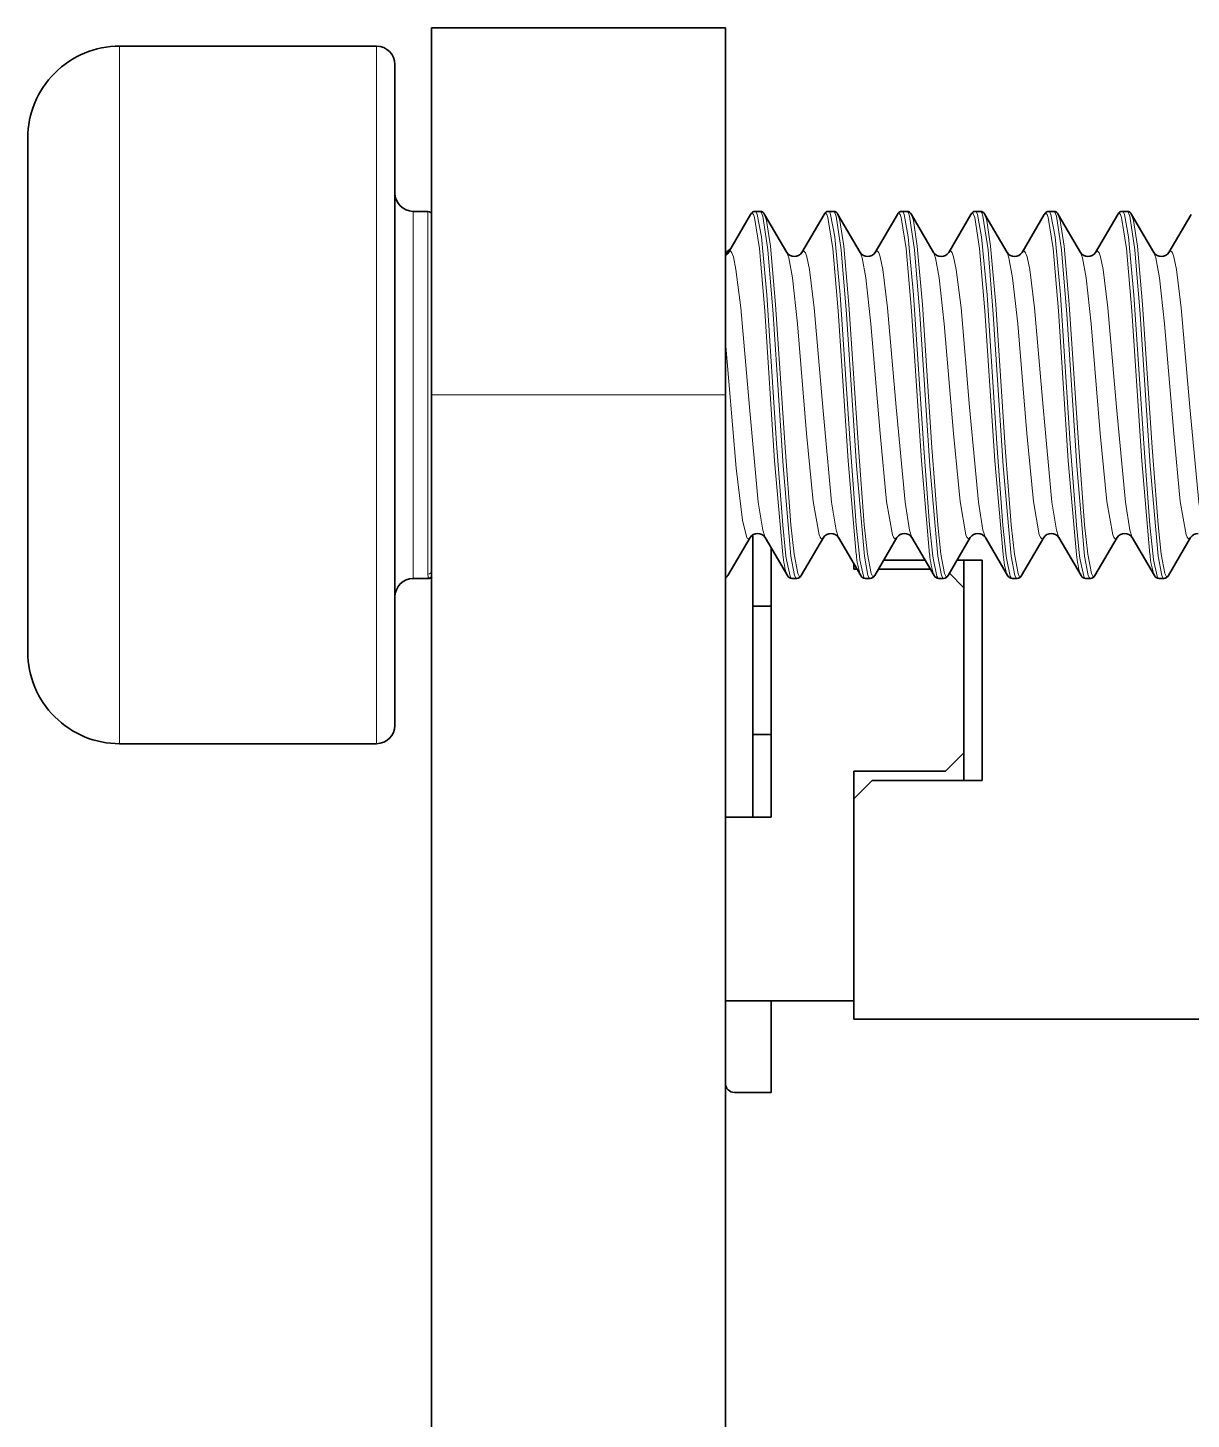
# Model space of a CAD drawing. Extents: x 383 to 866, y 155 to 681.
# Drawn here: x 580.34 to 586.68, y 428.78 to 436.36 of the extents above; entities that cross this region are included whole.
import ezdxf

# ---------------------------------------------------------------- set-up
doc = ezdxf.new("R2010")
doc.units = 0

msp = doc.modelspace()

# ---------------------------------------------------------------- linework, layer by layer
at = {"color": 7, "lineweight": 35, "ltscale": 0.05}
for p, q in [((582.5395, 436.3564), (582.5395, 434.3564)), ((584.1395, 436.3564), (584.1395, 434.3564))]:
    msp.add_line(p, q, dxfattribs=at)
at = {"color": 7, "lineweight": 35, "ltscale": 0.039999}
msp.add_line((584.1395, 436.3564), (582.5395, 436.3564), dxfattribs=at)
at = {"color": 7, "lineweight": 13, "ltscale": 0.089185}
for p, q in [((580.8395, 436.2564), (580.8395, 432.689)), ((582.2394, 436.2564), (582.2394, 432.689))]:
    msp.add_line(p, q, dxfattribs=at)
at = {"color": 7, "lineweight": 35, "ltscale": 0.034999}
for p, q in [((582.2394, 436.2564), (580.8395, 436.2564)), ((582.2394, 432.4564), (580.8395, 432.4564))]:
    msp.add_line(p, q, dxfattribs=at)
at = {"color": 7, "lineweight": 35, "ltscale": 0.084491}
msp.add_line((582.3395, 436.1564), (582.3395, 432.7768), dxfattribs=at)
at = {"color": 7, "lineweight": 35, "ltscale": 0.065715}
msp.add_line((580.3395, 435.7564), (580.3395, 433.1278), dxfattribs=at)
at = {"color": 7, "lineweight": 13, "ltscale": 0.04694}
for p, q in [((582.4395, 435.3564), (582.4395, 433.4788)), ((582.5195, 435.3564), (582.5195, 433.4788))]:
    msp.add_line(p, q, dxfattribs=at)
at = {"color": 7, "lineweight": 35, "ltscale": 0.002}
msp.add_line((582.5195, 435.3564), (582.4395, 435.3564), dxfattribs=at)
at = {"color": 7, "lineweight": 35, "ltscale": 0.046001}
msp.add_line((582.5395, 435.3364), (582.5395, 433.4964), dxfattribs=at)
at = {"color": 7, "lineweight": 35, "ltscale": 0.006017}
for p, q in [((584.2773, 435.3403), (584.1563, 435.1323)), ((584.7531, 435.3403), (584.8741, 435.1323)), ((585.0773, 435.3403), (584.9563, 435.1323)), ((585.1531, 435.3403), (585.2741, 435.1323)), ((585.4774, 435.3403), (585.3563, 435.1323)), ((585.553, 435.3403), (585.6741, 435.1323)), ((585.9531, 435.3403), (586.0741, 435.1323)), ((586.2773, 435.3403), (586.1563, 435.1323)), ((584.4774, 433.3725), (584.3563, 433.5806)), ((585.2773, 433.3725), (585.1563, 433.5806)), ((586.0773, 433.3725), (585.9563, 433.5806)), ((586.4774, 433.3725), (586.3563, 433.5806))]:
    msp.add_line(p, q, dxfattribs=at)
at = {"color": 7, "lineweight": 35, "ltscale": 0.000671387}
for p, q in [((584.3286, 435.3564), (584.3018, 435.3564)), ((584.7286, 435.3564), (584.7018, 435.3564)), ((585.5286, 435.3564), (585.5018, 435.3564)), ((586.3286, 435.3564), (586.3018, 435.3564)), ((584.5286, 433.3564), (584.5018, 433.3564)), ((585.3286, 433.3564), (585.3018, 433.3564)), ((585.7286, 433.3564), (585.7018, 433.3564)), ((586.5286, 433.3564), (586.5018, 433.3564))]:
    msp.add_line(p, q, dxfattribs=at)
at = {"color": 7, "lineweight": 35, "ltscale": 0.006018}
for p, q in [((584.353, 435.3403), (584.4741, 435.1323)), ((584.6774, 435.3403), (584.5563, 435.1323)), ((585.8774, 435.3403), (585.7563, 435.1323)), ((586.353, 435.3403), (586.4741, 435.1323)), ((586.6774, 435.3403), (586.5563, 435.1323)), ((584.1531, 433.3725), (584.2741, 433.5806)), ((584.553, 433.3725), (584.6741, 433.5806)), ((584.8774, 433.3725), (584.7563, 433.5806)), ((584.9531, 433.3725), (585.0741, 433.5806)), ((585.6774, 433.3725), (585.5563, 433.5806)), ((585.7531, 433.3725), (585.8741, 433.5806)), ((586.1531, 433.3725), (586.2741, 433.5806)), ((586.553, 433.3725), (586.6741, 433.5806))]:
    msp.add_line(p, q, dxfattribs=at)
at = {"color": 7, "lineweight": 35, "ltscale": 0.000669861}
for p, q in [((585.1286, 435.3564), (585.1018, 435.3564)), ((585.9286, 435.3564), (585.9018, 435.3564)), ((584.9286, 433.3564), (584.9018, 433.3564)), ((586.1286, 433.3564), (586.1018, 433.3564))]:
    msp.add_line(p, q, dxfattribs=at)
at = {"color": 7, "lineweight": 35}
for p, q in [((582.5395, 414.3564), (582.5395, 434.3564)), ((584.1395, 414.3564), (584.1395, 434.3564))]:
    msp.add_line(p, q, dxfattribs=at)
at = {"color": 7, "lineweight": 13, "ltscale": 0.039999}
msp.add_line((584.1395, 434.3564), (582.5395, 434.3564), dxfattribs=at)
at = {"color": 7, "lineweight": 35, "ltscale": 0.015964}
for p, q in [((584.2895, 432.9564), (584.2895, 433.595)), ((584.2895, 433.595), (584.2895, 432.9564)), ((584.2895, 433.595), (584.2895, 432.9564)), ((584.2895, 432.9564), (584.2895, 433.595)), ((584.2895, 433.595), (584.2895, 432.9564)), ((584.2895, 433.595), (584.2895, 432.9564)), ((584.2895, 432.9564), (584.2895, 433.595)), ((584.2895, 433.595), (584.2895, 432.9564)), ((584.2895, 432.9564), (584.2895, 433.595)), ((584.2895, 433.595), (584.2895, 432.9564)), ((584.2895, 432.9564), (584.2895, 433.595)), ((584.2895, 432.9564), (584.2895, 433.595)), ((584.2895, 433.595), (584.2895, 432.9564)), ((584.2895, 433.595), (584.2895, 432.9564)), ((584.2895, 432.9564), (584.2895, 433.595)), ((584.2895, 433.595), (584.2895, 432.9564)), ((584.2895, 432.9564), (584.2895, 433.595)), ((584.2895, 433.595), (584.2895, 432.9564)), ((584.2895, 432.9564), (584.2895, 433.595)), ((584.2895, 433.595), (584.2895, 432.9564)), ((584.2895, 432.9564), (584.2895, 433.595)), ((584.2895, 433.595), (584.2895, 432.9564)), ((584.2895, 432.9564), (584.2895, 433.595)), ((584.2895, 433.595), (584.2895, 432.9564)), ((584.2895, 432.9564), (584.2895, 433.595)), ((584.2895, 433.595), (584.2895, 432.9564)), ((584.2895, 432.9564), (584.2895, 433.595)), ((584.2895, 433.595), (584.2895, 432.9564)), ((584.2895, 432.9564), (584.2895, 433.595))]:
    msp.add_line(p, q, dxfattribs=at)
at = {"color": 7, "lineweight": 35, "ltscale": 0.014714}
msp.add_line((584.2895, 433.595), (584.2895, 433.0064), dxfattribs=at)
msp.add_line((584.2895, 433.595), (584.2895, 433.0064), dxfattribs=at)
msp.add_line((584.2895, 433.595), (584.2895, 433.0064), dxfattribs=at)
msp.add_line((584.2895, 433.595), (584.2895, 433.0064), dxfattribs=at)
msp.add_line((584.2895, 433.595), (584.2895, 433.0064), dxfattribs=at)
msp.add_line((584.2895, 433.595), (584.2895, 433.0064), dxfattribs=at)
msp.add_line((584.2895, 433.595), (584.2895, 433.0064), dxfattribs=at)
msp.add_line((584.2895, 433.595), (584.2895, 433.0064), dxfattribs=at)
msp.add_line((584.2895, 433.595), (584.2895, 433.0064), dxfattribs=at)
msp.add_line((584.2895, 433.595), (584.2895, 433.0064), dxfattribs=at)
msp.add_line((584.2895, 433.595), (584.2895, 433.0064), dxfattribs=at)
msp.add_line((584.2895, 433.595), (584.2895, 433.0064), dxfattribs=at)
msp.add_line((584.2895, 433.595), (584.2895, 433.0064), dxfattribs=at)
msp.add_line((584.2895, 433.595), (584.2895, 433.0064), dxfattribs=at)
msp.add_line((584.2895, 433.595), (584.2895, 433.0064), dxfattribs=at)
msp.add_line((584.2895, 433.595), (584.2895, 433.0064), dxfattribs=at)
msp.add_line((584.2895, 433.595), (584.2895, 433.0064), dxfattribs=at)
msp.add_line((584.2895, 433.595), (584.2895, 433.0064), dxfattribs=at)
msp.add_line((584.2895, 433.595), (584.2895, 433.0064), dxfattribs=at)
msp.add_line((584.2895, 433.595), (584.2895, 433.0064), dxfattribs=at)
msp.add_line((584.2895, 433.595), (584.2895, 433.0064), dxfattribs=at)
msp.add_line((584.2895, 433.595), (584.2895, 433.0064), dxfattribs=at)
msp.add_line((584.2895, 433.595), (584.2895, 433.0064), dxfattribs=at)
msp.add_line((584.2895, 433.595), (584.2895, 433.0064), dxfattribs=at)
msp.add_line((584.2895, 433.595), (584.2895, 433.0064), dxfattribs=at)
msp.add_line((584.2895, 433.595), (584.2895, 433.0064), dxfattribs=at)
msp.add_line((584.2895, 433.595), (584.2895, 433.0064), dxfattribs=at)
msp.add_line((584.2895, 433.595), (584.2895, 433.0064), dxfattribs=at)
at = {"color": 7, "lineweight": 35, "ltscale": 0.009714}
msp.add_line((584.2895, 433.595), (584.2895, 433.2064), dxfattribs=at)
at = {"color": 7, "lineweight": 35, "ltscale": 0.015963}
for p, q in [((584.2895, 432.9564), (584.2895, 433.5949)), ((584.2895, 432.9564), (584.2895, 433.5949)), ((584.2895, 433.5949), (584.2895, 432.9564)), ((584.2895, 433.5949), (584.2895, 432.9564)), ((584.2895, 432.9564), (584.2895, 433.5949)), ((584.2895, 432.9564), (584.2895, 433.5949)), ((584.2895, 433.5949), (584.2895, 432.9564))]:
    msp.add_line(p, q, dxfattribs=at)
at = {"color": 7, "lineweight": 35, "ltscale": 0.014713}
msp.add_line((584.2895, 433.5949), (584.2895, 433.0064), dxfattribs=at)
msp.add_line((584.2895, 433.5949), (584.2895, 433.0064), dxfattribs=at)
msp.add_line((584.2895, 433.5949), (584.2895, 433.0064), dxfattribs=at)
msp.add_line((584.2895, 433.5949), (584.2895, 433.0064), dxfattribs=at)
msp.add_line((584.2895, 433.5949), (584.2895, 433.0064), dxfattribs=at)
msp.add_line((584.2895, 433.5949), (584.2895, 433.0064), dxfattribs=at)
msp.add_line((584.2895, 433.5949), (584.2895, 433.0064), dxfattribs=at)
msp.add_line((584.2895, 433.5949), (584.2895, 433.0064), dxfattribs=at)
msp.add_line((584.2895, 433.5949), (584.2895, 433.0064), dxfattribs=at)
at = {"color": 7, "lineweight": 35, "ltscale": 0.009713}
msp.add_line((584.2895, 433.2064), (584.2895, 433.5949), dxfattribs=at)
msp.add_line((584.2895, 433.2064), (584.2895, 433.5949), dxfattribs=at)
at = {"color": 7, "lineweight": 35, "ltscale": 0.006019}
msp.add_line((585.353, 433.3725), (585.4741, 433.5806), dxfattribs=at)
at = {"color": 7, "lineweight": 35, "ltscale": 0.002422}
msp.add_line((582.5395, 433.4964), (582.5395, 433.3995), dxfattribs=at)
at = {"color": 7, "lineweight": 35, "ltscale": 0.03668}
msp.add_line((584.3895, 433.5236), (584.3895, 432.0564), dxfattribs=at)
msp.add_line((584.3895, 433.5236), (584.3895, 432.0564), dxfattribs=at)
at = {"color": 7, "lineweight": 35, "ltscale": 0.007929}
msp.add_line((584.3895, 433.2064), (584.3895, 433.5236), dxfattribs=at)
at = {"color": 7, "lineweight": 13, "ltscale": 0.00306}
msp.add_line((582.4395, 433.4788), (582.4395, 433.3564), dxfattribs=at)
at = {"color": 7, "lineweight": 13, "ltscale": 0.002471}
msp.add_line((582.5195, 433.4788), (582.5195, 433.38), dxfattribs=at)
at = {"color": 7, "lineweight": 35, "ltscale": 0.00078125}
msp.add_line((584.8395, 433.4064), (584.8395, 433.4377), dxfattribs=at)
msp.add_line((584.8395, 433.4064), (584.8395, 433.4377), dxfattribs=at)
at = {"color": 7, "lineweight": 35, "ltscale": 0.005667}
msp.add_line((585.2286, 433.4564), (585.0019, 433.4564), dxfattribs=at)
at = {"color": 7, "lineweight": 35, "ltscale": 0.003441}
msp.add_line((585.5395, 433.4564), (585.4019, 433.4564), dxfattribs=at)
at = {"color": 7, "lineweight": 35, "ltscale": 0.003751}
for p, q in [((585.4395, 433.3064), (585.4395, 433.4564)), ((585.4395, 433.3064), (585.4395, 433.4564)), ((584.1395, 431.0564), (584.2895, 431.0564))]:
    msp.add_line(p, q, dxfattribs=at)
at = {"color": 7, "lineweight": 35, "ltscale": 0.03}
for p, q in [((585.5395, 432.2564), (585.5395, 433.4564)), ((584.8395, 432.1564), (584.8395, 430.9564))]:
    msp.add_line(p, q, dxfattribs=at)
at = {"color": 7, "lineweight": 35, "ltscale": 0.002229}
msp.add_line((582.5286, 433.3564), (582.4395, 433.3564), dxfattribs=at)
at = {"color": 7, "lineweight": 13, "ltscale": 0.000152445}
msp.add_line((582.5287, 433.3564), (582.5235, 433.3596), dxfattribs=at)
at = {"color": 7, "lineweight": 35, "ltscale": 0.00027758}
msp.add_line((582.5287, 433.3564), (582.5395, 433.359), dxfattribs=at)
at = {"color": 7, "lineweight": 13, "ltscale": 0.000115967}
msp.add_line((582.5395, 433.3949), (582.5395, 433.3995), dxfattribs=at)
at = {"color": 7, "lineweight": 35, "ltscale": 0.000454712}
msp.add_line((584.8577, 433.4064), (584.8395, 433.4064), dxfattribs=at)
msp.add_line((584.8577, 433.4064), (584.8395, 433.4064), dxfattribs=at)
at = {"color": 7, "lineweight": 35, "ltscale": 0.007121}
msp.add_line((585.2576, 433.4064), (584.9728, 433.4064), dxfattribs=at)
msp.add_line((585.2576, 433.4064), (584.9728, 433.4064), dxfattribs=at)
at = {"color": 7, "lineweight": 35, "ltscale": 0.002791}
msp.add_line((585.4395, 433.3064), (585.3605, 433.3853), dxfattribs=at)
msp.add_line((585.4395, 433.3064), (585.3605, 433.3853), dxfattribs=at)
at = {"color": 7, "lineweight": 35, "ltscale": 0.0225}
msp.add_line((585.4395, 432.4064), (585.4395, 433.3064), dxfattribs=at)
msp.add_line((585.4395, 432.4064), (585.4395, 433.3064), dxfattribs=at)
at = {"color": 7, "lineweight": 35, "ltscale": 0.002499}
for p, q in [((584.2895, 433.2064), (584.3895, 433.2064)), ((584.2895, 433.2064), (584.3895, 433.2064)), ((584.3895, 433.2064), (584.2895, 433.2064)), ((584.3895, 432.5064), (584.2895, 432.5064)), ((584.3895, 432.5064), (584.2895, 432.5064))]:
    msp.add_line(p, q, dxfattribs=at)
at = {"color": 7, "lineweight": 35, "ltscale": 0.0175}
for p, q in [((584.2895, 433.2064), (584.2895, 432.5064)), ((584.2895, 433.2064), (584.2895, 432.5064)), ((584.2895, 433.2064), (584.2895, 432.5064)), ((584.3895, 433.2064), (584.3895, 432.5064)), ((584.3895, 432.5064), (584.3895, 433.2064)), ((584.3895, 432.5064), (584.3895, 433.2064)), ((584.2895, 432.7564), (584.2895, 432.0564)), ((584.2895, 432.7564), (584.2895, 432.0564)), ((584.2895, 432.7564), (584.2895, 432.0564)), ((584.2895, 432.0564), (584.2895, 432.7564)), ((584.2895, 432.0564), (584.2895, 432.7564)), ((584.2895, 432.0564), (584.2895, 432.7564)), ((584.2895, 432.7564), (584.2895, 432.0564)), ((584.2895, 432.7564), (584.2895, 432.0564)), ((584.2895, 432.0564), (584.2895, 432.7564)), ((584.2895, 432.0564), (584.2895, 432.7564)), ((584.2895, 432.7564), (584.2895, 432.0564)), ((584.2895, 432.0564), (584.2895, 432.7564)), ((584.2895, 432.7564), (584.2895, 432.0564)), ((584.2895, 432.0564), (584.2895, 432.7564)), ((584.2895, 432.7564), (584.2895, 432.0564)), ((584.2895, 432.7564), (584.2895, 432.0564)), ((584.2895, 432.0564), (584.2895, 432.7564)), ((584.2895, 432.0564), (584.2895, 432.7564)), ((584.2895, 432.0564), (584.2895, 432.7564)), ((584.2895, 432.7564), (584.2895, 432.0564)), ((584.2895, 432.7564), (584.2895, 432.0564)), ((584.2895, 432.0564), (584.2895, 432.7564)), ((584.2895, 432.7564), (584.2895, 432.0564)), ((584.2895, 432.0564), (584.2895, 432.7564)), ((584.2895, 432.7564), (584.2895, 432.0564)), ((584.2895, 432.0564), (584.2895, 432.7564)), ((584.2895, 432.7564), (584.2895, 432.0564)), ((584.2895, 432.0564), (584.2895, 432.7564)), ((584.2895, 432.0564), (584.2895, 432.7564)), ((584.2895, 432.7564), (584.2895, 432.0564)), ((584.2895, 432.7564), (584.2895, 432.0564)), ((584.2895, 432.0564), (584.2895, 432.7564)), ((584.2895, 432.7564), (584.2895, 432.0564)), ((584.2895, 432.0564), (584.2895, 432.7564)), ((584.2895, 432.7564), (584.2895, 432.0564)), ((584.2895, 432.0564), (584.2895, 432.7564)), ((584.1395, 431.0564), (584.8395, 431.0564)), ((584.1395, 431.0564), (584.8395, 431.0564))]:
    msp.add_line(p, q, dxfattribs=at)
at = {"color": 7, "lineweight": 35, "ltscale": 0.004285}
msp.add_line((580.3395, 433.1278), (580.3395, 432.9564), dxfattribs=at)
at = {"color": 7, "lineweight": 35, "ltscale": 0.005509}
msp.add_line((582.3395, 432.7768), (582.3395, 432.5564), dxfattribs=at)
at = {"color": 7, "lineweight": 13, "ltscale": 0.005814}
for p, q in [((580.8395, 432.689), (580.8395, 432.4564)), ((582.2394, 432.689), (582.2394, 432.4564))]:
    msp.add_line(p, q, dxfattribs=at)
at = {"color": 7, "lineweight": 35, "ltscale": 0.016251}
msp.add_line((584.2895, 432.0564), (584.2895, 432.7064), dxfattribs=at)
msp.add_line((584.2895, 432.0564), (584.2895, 432.7064), dxfattribs=at)
msp.add_line((584.2895, 432.0564), (584.2895, 432.7064), dxfattribs=at)
msp.add_line((584.2895, 432.0564), (584.2895, 432.7064), dxfattribs=at)
msp.add_line((584.2895, 432.0564), (584.2895, 432.7064), dxfattribs=at)
msp.add_line((584.2895, 432.0564), (584.2895, 432.7064), dxfattribs=at)
msp.add_line((584.2895, 432.0564), (584.2895, 432.7064), dxfattribs=at)
msp.add_line((584.2895, 432.0564), (584.2895, 432.7064), dxfattribs=at)
msp.add_line((584.2895, 432.0564), (584.2895, 432.7064), dxfattribs=at)
msp.add_line((584.2895, 432.0564), (584.2895, 432.7064), dxfattribs=at)
at = {"color": 7, "lineweight": 35, "ltscale": 0.01625}
msp.add_line((584.2895, 432.0564), (584.2895, 432.7064), dxfattribs=at)
msp.add_line((584.2895, 432.0564), (584.2895, 432.7064), dxfattribs=at)
msp.add_line((584.2895, 432.0564), (584.2895, 432.7064), dxfattribs=at)
msp.add_line((584.2895, 432.0564), (584.2895, 432.7064), dxfattribs=at)
msp.add_line((584.2895, 432.0564), (584.2895, 432.7064), dxfattribs=at)
msp.add_line((584.2895, 432.0564), (584.2895, 432.7064), dxfattribs=at)
msp.add_line((584.2895, 432.0564), (584.2895, 432.7064), dxfattribs=at)
msp.add_line((584.2895, 432.0564), (584.2895, 432.7064), dxfattribs=at)
msp.add_line((584.2895, 432.0564), (584.2895, 432.7064), dxfattribs=at)
msp.add_line((584.2895, 432.0564), (584.2895, 432.7064), dxfattribs=at)
msp.add_line((584.2895, 432.0564), (584.2895, 432.7064), dxfattribs=at)
msp.add_line((584.2895, 432.0564), (584.2895, 432.7064), dxfattribs=at)
msp.add_line((584.2895, 432.0564), (584.2895, 432.7064), dxfattribs=at)
msp.add_line((584.2895, 432.0564), (584.2895, 432.7064), dxfattribs=at)
msp.add_line((584.2895, 432.0564), (584.2895, 432.7064), dxfattribs=at)
msp.add_line((584.2895, 432.0564), (584.2895, 432.7064), dxfattribs=at)
msp.add_line((584.2895, 432.0564), (584.2895, 432.7064), dxfattribs=at)
msp.add_line((584.2895, 432.0564), (584.2895, 432.7064), dxfattribs=at)
msp.add_line((584.2895, 432.0564), (584.2895, 432.7064), dxfattribs=at)
msp.add_line((584.2895, 432.0564), (584.2895, 432.7064), dxfattribs=at)
msp.add_line((584.2895, 432.0564), (584.2895, 432.7064), dxfattribs=at)
msp.add_line((584.2895, 432.0564), (584.2895, 432.7064), dxfattribs=at)
msp.add_line((584.2895, 432.0564), (584.2895, 432.7064), dxfattribs=at)
msp.add_line((584.2895, 432.0564), (584.2895, 432.7064), dxfattribs=at)
msp.add_line((584.2895, 432.0564), (584.2895, 432.7064), dxfattribs=at)
msp.add_line((584.2895, 432.0564), (584.2895, 432.7064), dxfattribs=at)
msp.add_line((584.2895, 432.0564), (584.2895, 432.7064), dxfattribs=at)
at = {"color": 7, "lineweight": 35, "ltscale": 0.01125}
for p, q in [((584.2895, 432.0564), (584.2895, 432.5064)), ((584.2895, 432.0564), (584.2895, 432.5064)), ((584.2895, 432.5064), (584.2895, 432.0564)), ((584.3895, 432.0564), (584.3895, 432.5064)), ((584.3895, 431.0564), (584.8395, 431.0564))]:
    msp.add_line(p, q, dxfattribs=at)
at = {"color": 7, "lineweight": 35, "ltscale": 0.003535}
for p, q in [((585.3395, 432.3064), (585.4395, 432.4064)), ((585.3395, 432.3064), (585.4395, 432.4064)), ((584.9395, 432.2564), (584.8395, 432.1564))]:
    msp.add_line(p, q, dxfattribs=at)
at = {"color": 7, "lineweight": 35, "ltscale": 0.00375}
msp.add_line((585.4395, 432.2564), (585.4395, 432.4064), dxfattribs=at)
msp.add_line((585.4395, 432.2564), (585.4395, 432.4064), dxfattribs=at)
at = {"color": 7, "lineweight": 35, "ltscale": 0.03125}
msp.add_line((584.8395, 431.0564), (584.8395, 432.3064), dxfattribs=at)
msp.add_line((584.8395, 431.0564), (584.8395, 432.3064), dxfattribs=at)
at = {"color": 7, "lineweight": 35, "ltscale": 0.0125}
for p, q in [((584.8395, 432.3064), (585.3395, 432.3064)), ((585.3395, 432.3064), (584.8395, 432.3064)), ((584.8395, 432.3064), (585.3395, 432.3064)), ((584.3895, 430.5564), (584.3895, 431.0564)), ((584.3895, 430.5564), (584.3895, 431.0564))]:
    msp.add_line(p, q, dxfattribs=at)
at = {"color": 7, "lineweight": 35, "ltscale": 0.015001}
msp.add_line((584.9395, 432.2564), (585.5395, 432.2564), dxfattribs=at)
at = {"color": 7, "lineweight": 35, "ltscale": 0.00625}
msp.add_line((584.3895, 432.0564), (584.1395, 432.0564), dxfattribs=at)
msp.add_line((584.3895, 432.0564), (584.1395, 432.0564), dxfattribs=at)
at = {"color": 7, "lineweight": 35, "ltscale": 0.000874329}
msp.add_line((584.3245, 431.0564), (584.2895, 431.0564), dxfattribs=at)
at = {"color": 7, "lineweight": 35, "ltscale": 0.001625}
msp.add_line((584.3245, 431.0564), (584.3895, 431.0564), dxfattribs=at)
at = {"color": 7, "lineweight": 35, "ltscale": 0.1075}
msp.add_line((584.8395, 430.9564), (589.1395, 430.9564), dxfattribs=at)
at = {"color": 7, "lineweight": 35, "ltscale": 0.005}
msp.add_line((584.1895, 430.5564), (584.3895, 430.5564), dxfattribs=at)
msp.add_line((584.1895, 430.5564), (584.3895, 430.5564), dxfattribs=at)
msp.add_line((584.1895, 430.5564), (584.3895, 430.5564), dxfattribs=at)
msp.add_line((584.1895, 430.5564), (584.3895, 430.5564), dxfattribs=at)
msp.add_line((584.1895, 430.5564), (584.3895, 430.5564), dxfattribs=at)
msp.add_line((584.1895, 430.5564), (584.3895, 430.5564), dxfattribs=at)
msp.add_line((584.1895, 430.5564), (584.3895, 430.5564), dxfattribs=at)
msp.add_line((584.1895, 430.5564), (584.3895, 430.5564), dxfattribs=at)
msp.add_line((584.1895, 430.5564), (584.3895, 430.5564), dxfattribs=at)
msp.add_line((584.1895, 430.5564), (584.3895, 430.5564), dxfattribs=at)
msp.add_line((584.1895, 430.5564), (584.3895, 430.5564), dxfattribs=at)
msp.add_line((584.1895, 430.5564), (584.3895, 430.5564), dxfattribs=at)
msp.add_line((584.1895, 430.5564), (584.3895, 430.5564), dxfattribs=at)
msp.add_line((584.1895, 430.5564), (584.3895, 430.5564), dxfattribs=at)
msp.add_line((584.1895, 430.5564), (584.3895, 430.5564), dxfattribs=at)
msp.add_line((584.1895, 430.5564), (584.3895, 430.5564), dxfattribs=at)
msp.add_line((584.1895, 430.5564), (584.3895, 430.5564), dxfattribs=at)
msp.add_line((584.1895, 430.5564), (584.3895, 430.5564), dxfattribs=at)
msp.add_line((584.1895, 430.5564), (584.3895, 430.5564), dxfattribs=at)
msp.add_line((584.1895, 430.5564), (584.3895, 430.5564), dxfattribs=at)
msp.add_line((584.1895, 430.5564), (584.3895, 430.5564), dxfattribs=at)
msp.add_line((584.1895, 430.5564), (584.3895, 430.5564), dxfattribs=at)
msp.add_line((584.1895, 430.5564), (584.3895, 430.5564), dxfattribs=at)
msp.add_line((584.1895, 430.5564), (584.3895, 430.5564), dxfattribs=at)
msp.add_line((584.1895, 430.5564), (584.3895, 430.5564), dxfattribs=at)
msp.add_line((584.1895, 430.5564), (584.3895, 430.5564), dxfattribs=at)
msp.add_line((584.1895, 430.5564), (584.3895, 430.5564), dxfattribs=at)
msp.add_line((584.1895, 430.5564), (584.3895, 430.5564), dxfattribs=at)
msp.add_line((584.1895, 430.5564), (584.3895, 430.5564), dxfattribs=at)
msp.add_line((584.1895, 430.5564), (584.3895, 430.5564), dxfattribs=at)
msp.add_line((584.1895, 430.5564), (584.3895, 430.5564), dxfattribs=at)
msp.add_line((584.1895, 430.5564), (584.3895, 430.5564), dxfattribs=at)
msp.add_line((584.1895, 430.5564), (584.3895, 430.5564), dxfattribs=at)
msp.add_line((584.1895, 430.5564), (584.3895, 430.5564), dxfattribs=at)
msp.add_line((584.1895, 430.5564), (584.3895, 430.5564), dxfattribs=at)
msp.add_line((584.1895, 430.5564), (584.3895, 430.5564), dxfattribs=at)
msp.add_line((584.1895, 430.5564), (584.3895, 430.5564), dxfattribs=at)
at = {"color": 7, "lineweight": 13}
for points in [[(584.2844, 435.3464), (584.2859, 435.3461), (584.2891, 435.3438), (584.2921, 435.3391), (584.2983, 435.3231), (584.3248, 435.1544), (584.3538, 434.8145), (584.4081, 433.997), (584.4526, 433.4871)], [(584.3017, 435.3564), (584.303, 435.3562), (584.3056, 435.3546), (584.3082, 435.3514), (584.3133, 435.3401), (584.3358, 435.2174), (584.3651, 434.9019), (584.4189, 434.0911), (584.452, 433.6467), (584.47, 433.4788)], [(584.3287, 435.3564), (584.3303, 435.356), (584.3335, 435.3535), (584.3367, 435.3483), (584.3431, 435.3307), (584.3706, 435.1469), (584.3995, 434.7971), (584.4539, 433.9698), (584.4968, 433.4788)], [(584.353, 435.3403), (584.364, 435.3072), (584.3849, 435.1668), (584.4128, 434.8493), (584.4646, 434.071), (584.4968, 433.6481), (584.5141, 433.4882)], [(584.6844, 435.3464), (584.686, 435.3461), (584.689, 435.3438), (584.6921, 435.3391), (584.6982, 435.3231), (584.7247, 435.1544), (584.7538, 434.8145), (584.808, 433.997), (584.8527, 433.4871)], [(584.7017, 435.3564), (584.703, 435.3562), (584.7056, 435.3546), (584.7082, 435.3514), (584.7133, 435.3401), (584.7358, 435.2174), (584.7651, 434.9019), (584.8189, 434.0911), (584.8521, 433.6467), (584.8699, 433.4788)], [(584.7287, 435.3564), (584.7303, 435.356), (584.7335, 435.3535), (584.7367, 435.3483), (584.7431, 435.3307), (584.7706, 435.1469), (584.7996, 434.7971), (584.8539, 433.9698), (584.8968, 433.4788)], [(584.7531, 435.3403), (584.764, 435.3072), (584.7849, 435.1668), (584.8128, 434.8493), (584.8646, 434.071), (584.8967, 433.6481), (584.9141, 433.4882)], [(585.0844, 435.3464), (585.0859, 435.3461), (585.0891, 435.3438), (585.0921, 435.3391), (585.0983, 435.3231), (585.1248, 435.1544), (585.1538, 434.8145), (585.2081, 433.997), (585.2527, 433.4871)], [(585.1017, 435.3564), (585.103, 435.3562), (585.1056, 435.3546), (585.1082, 435.3514), (585.1133, 435.3401), (585.1357, 435.2174), (585.165, 434.9019), (585.2189, 434.0911), (585.252, 433.6467), (585.27, 433.4788)], [(585.1287, 435.3564), (585.1303, 435.356), (585.1335, 435.3535), (585.1367, 435.3483), (585.1431, 435.3307), (585.1706, 435.1469), (585.1996, 434.7971), (585.2539, 433.9698), (585.2968, 433.4788)], [(585.1531, 435.3403), (585.1639, 435.3072), (585.1849, 435.1668), (585.2128, 434.8493), (585.2646, 434.071), (585.2968, 433.6481), (585.3141, 433.4882)], [(585.4844, 435.3464), (585.486, 435.3461), (585.4891, 435.3438), (585.4921, 435.3391), (585.4982, 435.3231), (585.5247, 435.1544), (585.5538, 434.8145), (585.6081, 433.997), (585.6526, 433.4871)], [(585.5017, 435.3564), (585.503, 435.3562), (585.5056, 435.3546), (585.5082, 435.3514), (585.5133, 435.3401), (585.5358, 435.2174), (585.5651, 434.9019), (585.6189, 434.0911), (585.652, 433.6467), (585.6699, 433.4788)], [(585.5287, 435.3564), (585.5303, 435.356), (585.5335, 435.3535), (585.5367, 435.3483), (585.5431, 435.3307), (585.5706, 435.1469), (585.5995, 434.7971), (585.6539, 433.9698), (585.6968, 433.4788)], [(585.553, 435.3403), (585.564, 435.3072), (585.585, 435.1668), (585.6128, 434.8493), (585.6646, 434.071), (585.6967, 433.6481), (585.7141, 433.4882)], [(585.8844, 435.3464), (585.886, 435.3461), (585.889, 435.3438), (585.8922, 435.3391), (585.8983, 435.3231), (585.9247, 435.1544), (585.9538, 434.8145), (586.0081, 433.997), (586.0527, 433.4871)], [(585.9017, 435.3564), (585.903, 435.3562), (585.9056, 435.3546), (585.9081, 435.3514), (585.9133, 435.3401), (585.9357, 435.2174), (585.965, 434.9019), (586.0189, 434.0911), (586.052, 433.6467), (586.0699, 433.4788)], [(585.9287, 435.3564), (585.9303, 435.356), (585.9335, 435.3535), (585.9367, 435.3483), (585.9431, 435.3307), (585.9706, 435.1469), (585.9996, 434.7971), (586.0539, 433.9698), (586.0968, 433.4788)], [(585.9531, 435.3403), (585.964, 435.3072), (585.9849, 435.1668), (586.0128, 434.8493), (586.0646, 434.071), (586.0967, 433.6481), (586.1141, 433.4882)], [(586.2844, 435.3464), (586.2859, 435.3461), (586.2891, 435.3438), (586.2921, 435.3391), (586.2983, 435.3231), (586.3248, 435.1544), (586.3538, 434.8145), (586.4081, 433.997), (586.4526, 433.4871)], [(586.3017, 435.3564), (586.303, 435.3562), (586.3056, 435.3546), (586.3082, 435.3514), (586.3133, 435.3401), (586.3358, 435.2174), (586.3651, 434.9019), (586.4189, 434.0911), (586.452, 433.6467), (586.47, 433.4788)], [(586.3287, 435.3564), (586.3303, 435.356), (586.3335, 435.3535), (586.3367, 435.3483), (586.3431, 435.3307), (586.3706, 435.1469), (586.3995, 434.7971), (586.4539, 433.9698), (586.4968, 433.4788)], [(586.353, 435.3403), (586.364, 435.3072), (586.3849, 435.1668), (586.4128, 434.8493), (586.4646, 434.071), (586.4968, 433.6481), (586.5141, 433.4882)], [(584.3563, 433.5806), (584.3432, 433.6193), (584.3188, 433.7719), (584.2706, 434.2903), (584.2237, 434.8319), (584.1976, 435.0403), (584.1834, 435.108), (584.1754, 435.1299), (584.1713, 435.1363), (584.1672, 435.1395), (584.1652, 435.1399)], [(584.6652, 433.5729), (584.6622, 433.5738), (584.6601, 433.5754), (584.6561, 433.581), (584.6501, 433.595), (584.6183, 433.776), (584.5825, 434.146), (584.5323, 434.7438), (584.5046, 434.9947), (584.4846, 435.1036), (584.4741, 435.1323)], [(584.7563, 433.5806), (584.7432, 433.6193), (584.7188, 433.7719), (584.6706, 434.2903), (584.6237, 434.8319), (584.5977, 435.0403), (584.5834, 435.108), (584.5754, 435.1299), (584.5714, 435.1363), (584.5673, 435.1395), (584.5652, 435.1399)], [(585.0652, 433.5729), (585.0621, 433.5738), (585.0601, 433.5754), (585.0561, 433.581), (585.05, 433.595), (585.0183, 433.776), (584.9825, 434.146), (584.9323, 434.7438), (584.9046, 434.9947), (584.8846, 435.1036), (584.8741, 435.1323)], [(585.1563, 433.5806), (585.1432, 433.6193), (585.1188, 433.7719), (585.0706, 434.2903), (585.0237, 434.8319), (584.9977, 435.0403), (584.9834, 435.108), (584.9754, 435.1299), (584.9713, 435.1363), (584.9672, 435.1395), (584.9652, 435.1399)], [(585.4652, 433.5729), (585.4622, 433.5738), (585.4601, 433.5754), (585.4561, 433.581), (585.4501, 433.595), (585.4183, 433.776), (585.3825, 434.146), (585.3323, 434.7438), (585.3046, 434.9947), (585.2847, 435.1036), (585.2741, 435.1323)], [(585.5563, 433.5806), (585.5432, 433.6193), (585.5188, 433.7719), (585.4706, 434.2903), (585.4237, 434.8319), (585.3976, 435.0403), (585.3834, 435.108), (585.3754, 435.1299), (585.3713, 435.1363), (585.3672, 435.1395), (585.3652, 435.1399)], [(585.8652, 433.5729), (585.8622, 433.5738), (585.8601, 433.5754), (585.8561, 433.581), (585.85, 433.595), (585.8183, 433.776), (585.7825, 434.146), (585.7323, 434.7438), (585.7046, 434.9947), (585.6846, 435.1036), (585.6741, 435.1323)], [(585.9563, 433.5806), (585.9432, 433.6193), (585.9188, 433.7719), (585.8706, 434.2903), (585.8237, 434.8319), (585.7977, 435.0403), (585.7834, 435.108), (585.7754, 435.1299), (585.7713, 435.1363), (585.7672, 435.1395), (585.7652, 435.1399)], [(586.2652, 433.5729), (586.2621, 433.5738), (586.2601, 433.5754), (586.2561, 433.581), (586.2501, 433.595), (586.2183, 433.776), (586.1825, 434.146), (586.1323, 434.7438), (586.1046, 434.9947), (586.0847, 435.1036), (586.0741, 435.1323)], [(586.3563, 433.5806), (586.3432, 433.6193), (586.3188, 433.7719), (586.2706, 434.2903), (586.2237, 434.8319), (586.1976, 435.0403), (586.1834, 435.108), (586.1754, 435.1299), (586.1713, 435.1363), (586.1672, 435.1395), (586.1652, 435.1399)], [(586.6652, 433.5729), (586.6622, 433.5738), (586.6601, 433.5754), (586.6561, 433.581), (586.6501, 433.595), (586.6183, 433.776), (586.5825, 434.146), (586.5323, 434.7438), (586.5046, 434.9947), (586.4846, 435.1036), (586.4741, 435.1323)], [(586.7563, 433.5806), (586.7432, 433.6193), (586.7188, 433.7719), (586.6706, 434.2903), (586.6237, 434.8319), (586.5977, 435.0403), (586.5834, 435.108), (586.5754, 435.1299), (586.5714, 435.1363), (586.5673, 435.1395), (586.5652, 435.1399)], [(584.2652, 433.5729), (584.2615, 433.5743), (584.259, 433.5767), (584.254, 433.5851), (584.2325, 433.6743), (584.1992, 433.958), (584.1394, 434.665)], [(584.5141, 433.4882), (584.5341, 433.3838), (584.5409, 433.3696), (584.5443, 433.3668), (584.546, 433.3664)], [(584.9141, 433.4882), (584.934, 433.3838), (584.9409, 433.3696), (584.9443, 433.3668), (584.946, 433.3664)], [(585.3141, 433.4882), (585.334, 433.3838), (585.3409, 433.3696), (585.3443, 433.3668), (585.346, 433.3664)], [(585.7141, 433.4882), (585.7341, 433.3838), (585.7409, 433.3696), (585.7443, 433.3668), (585.746, 433.3664)], [(586.1141, 433.4882), (586.134, 433.3838), (586.1409, 433.3696), (586.1443, 433.3668), (586.146, 433.3664)], [(586.5141, 433.4882), (586.5341, 433.3838), (586.5409, 433.3696), (586.5443, 433.3668), (586.546, 433.3664)], [(584.5017, 433.3564), (584.5006, 433.3566), (584.4985, 433.3578), (584.4963, 433.3602), (584.4919, 433.3684), (584.4728, 433.458), (584.47, 433.4788)], [(584.4968, 433.4788), (584.5167, 433.3737), (584.5236, 433.3595), (584.527, 433.3567), (584.5287, 433.3564)], [(584.9017, 433.3564), (584.9006, 433.3566), (584.8984, 433.3578), (584.8962, 433.3602), (584.8919, 433.3684), (584.8729, 433.458), (584.8699, 433.4788)], [(584.8968, 433.4788), (584.9167, 433.3737), (584.9236, 433.3595), (584.927, 433.3567), (584.9287, 433.3564)], [(585.3017, 433.3564), (585.3006, 433.3566), (585.2985, 433.3578), (585.2963, 433.3602), (585.2919, 433.3684), (585.2728, 433.458), (585.27, 433.4788)], [(585.2968, 433.4788), (585.3168, 433.3737), (585.3236, 433.3595), (585.327, 433.3567), (585.3287, 433.3564)], [(585.7017, 433.3564), (585.7006, 433.3566), (585.6984, 433.3578), (585.6963, 433.3602), (585.692, 433.3684), (585.6729, 433.458), (585.6699, 433.4788)], [(585.6968, 433.4788), (585.7167, 433.3737), (585.7236, 433.3595), (585.7271, 433.3567), (585.7287, 433.3564)], [(586.1017, 433.3564), (586.1006, 433.3566), (586.0984, 433.3578), (586.0963, 433.3602), (586.0919, 433.3684), (586.0728, 433.458), (586.0699, 433.4788)], [(586.0968, 433.4788), (586.1168, 433.3737), (586.1236, 433.3595), (586.127, 433.3567), (586.1287, 433.3564)], [(586.5017, 433.3564), (586.5006, 433.3566), (586.4985, 433.3578), (586.4963, 433.3602), (586.4919, 433.3684), (586.4728, 433.458), (586.47, 433.4788)], [(586.4968, 433.4788), (586.5167, 433.3737), (586.5236, 433.3595), (586.527, 433.3567), (586.5287, 433.3564)]]:
    msp.add_lwpolyline(points, dxfattribs=at)
at = {"color": 7, "lineweight": 35}
for centre, radius, start, end in [((580.8395, 435.7564), 0.5, 90, 180.00001), ((582.2394, 436.1563), 0.1, 0.03362, 89.96638), ((582.4395, 435.4565), 0.1, 180.03361, 269.96638), ((582.5195, 435.3364), 0.02, 0.03362, 89.96638), ((584.3034, 435.3278), 0.0288, 93.37248, 154.38339), ((584.327, 435.3278), 0.0288, 25.63143, 86.63092), ((584.7034, 435.3278), 0.0288, 93.37248, 154.38339), ((584.727, 435.3278), 0.0288, 25.63143, 86.63092), ((585.1034, 435.3278), 0.0288, 93.37248, 154.38339), ((585.127, 435.3278), 0.0288, 25.63143, 86.63092), ((585.5034, 435.3278), 0.0288, 93.37248, 154.38339), ((585.527, 435.3278), 0.0288, 25.63143, 86.63092), ((585.9034, 435.3278), 0.0288, 93.37248, 154.38339), ((585.927, 435.3278), 0.0288, 25.63143, 86.63092), ((586.3034, 435.3278), 0.0288, 93.37248, 154.38339), ((586.327, 435.3278), 0.0288, 25.63143, 86.63092), ((584.1195, 435.1562), 0.0439, 297.04182, 326.98004), ((584.1895, 435.1064), 0.05, 116.23996, 166.88667), ((584.1895, 435.1064), 0.05, 116.24023, 166.88686), ((584.1895, 435.1064), 0.05, 116.24023, 166.88686), ((584.5143, 435.16), 0.0489, 214.66083, 271.08618), ((584.5161, 435.16), 0.0489, 268.91382, 325.33917), ((584.9142, 435.16), 0.0489, 214.66083, 271.08618), ((584.9161, 435.16), 0.0489, 268.91382, 325.33917), ((585.3143, 435.16), 0.0489, 214.66083, 271.08618), ((585.3162, 435.16), 0.0489, 268.91382, 325.33917), ((585.7143, 435.16), 0.0489, 214.66083, 271.08618), ((585.7161, 435.16), 0.0489, 268.91382, 325.33916), ((586.1143, 435.16), 0.0489, 214.66084, 271.08618), ((586.1161, 435.16), 0.0489, 268.91382, 325.33917), ((586.5143, 435.16), 0.0489, 214.66084, 271.08618), ((586.5161, 435.16), 0.0489, 268.91382, 325.33917), ((584.3143, 433.5528), 0.0489, 88.91382, 145.33917), ((584.3162, 433.5528), 0.0489, 34.66083, 91.08618), ((584.7143, 433.5528), 0.0489, 88.91382, 145.33917), ((584.7161, 433.5528), 0.0489, 34.66084, 91.08618), ((585.1143, 433.5528), 0.0489, 88.91382, 145.33917), ((585.1161, 433.5528), 0.0489, 34.66083, 91.08618), ((585.5143, 433.5528), 0.0489, 88.91382, 145.33916), ((585.5161, 433.5528), 0.0489, 34.66083, 91.08618), ((585.9142, 433.5528), 0.0489, 88.91382, 145.33916), ((585.9161, 433.5528), 0.0489, 34.66083, 91.08618), ((586.3143, 433.5528), 0.0489, 88.91382, 145.33917), ((586.3162, 433.5528), 0.0489, 34.66084, 91.08618), ((586.7143, 433.5528), 0.0489, 88.91382, 145.33916), ((582.4395, 433.2563), 0.1, 90.03362, 179.96639), ((584.1239, 433.388), 0.0329, 297.6555, 332.03022), ((584.5034, 433.385), 0.0288, 205.61661, 266.62752), ((584.527, 433.385), 0.0288, 273.36908, 334.36857), ((584.9034, 433.385), 0.0288, 205.61661, 266.62752), ((584.927, 433.385), 0.0288, 273.36908, 334.36857), ((585.3034, 433.385), 0.0288, 205.61661, 266.62752), ((585.327, 433.385), 0.0288, 273.36908, 334.36857), ((585.7034, 433.385), 0.0288, 205.61661, 266.62752), ((585.727, 433.385), 0.0288, 273.36908, 334.36857), ((586.1034, 433.385), 0.0288, 205.61661, 266.62752), ((586.127, 433.385), 0.0288, 273.36908, 334.36857), ((586.5034, 433.385), 0.0288, 205.61661, 266.62752), ((586.527, 433.385), 0.0288, 273.36908, 334.36857), ((580.8395, 432.9564), 0.5, 179.99999, 270), ((582.2394, 432.5565), 0.1, 270.03362, 359.96638), ((584.1895, 430.6064), 0.05, 180.02259, 269.9838), ((584.1895, 430.6064), 0.05, 180.02259, 269.9838), ((584.1895, 430.6064), 0.05, 180.02259, 269.9838), ((584.1895, 430.6064), 0.05, 180.02259, 269.9838), ((584.1895, 430.6064), 0.05, 180.02259, 269.9838), ((584.1895, 430.6064), 0.05, 180.02259, 269.9838), ((584.1895, 430.6064), 0.05, 180.02259, 269.9838), ((584.1895, 430.6064), 0.05, 180.02259, 269.9838), ((584.1895, 430.6064), 0.05, 180.02259, 269.9838), ((584.1895, 430.6064), 0.05, 180.02259, 269.9838), ((584.1895, 430.6064), 0.05, 180.02259, 269.9838), ((584.1895, 430.6064), 0.05, 180.02259, 269.9838), ((584.1895, 430.6064), 0.05, 180.02259, 269.9838), ((584.1895, 430.6064), 0.05, 180.02259, 269.9838), ((584.1895, 430.6064), 0.05, 180.02259, 269.9838), ((584.1895, 430.6064), 0.05, 180.02259, 269.9838), ((584.1895, 430.6064), 0.05, 180.02259, 269.9838), ((584.1895, 430.6064), 0.05, 180.02259, 269.9838), ((584.1895, 430.6064), 0.05, 180.00001, 270), ((584.1895, 430.6064), 0.05, 180.00001, 270), ((584.1895, 430.6064), 0.05, 180.00001, 270), ((584.1895, 430.6064), 0.05, 180.00001, 270), ((584.1895, 430.6064), 0.05, 180.00001, 270), ((584.1895, 430.6064), 0.05, 180.00001, 270), ((584.1895, 430.6064), 0.05, 180.00001, 270), ((584.1895, 430.6064), 0.05, 180.00001, 270), ((584.1895, 430.6064), 0.05, 180.00001, 270), ((584.1895, 430.6064), 0.05, 180.00001, 270), ((584.1895, 430.6064), 0.05, 180.00001, 270), ((584.1895, 430.6064), 0.05, 180.00001, 270), ((584.1895, 430.6064), 0.05, 180.00001, 270), ((584.1895, 430.6064), 0.05, 180.00001, 270), ((584.1895, 430.6064), 0.05, 180.00001, 270), ((584.1895, 430.6064), 0.05, 180.00001, 270), ((584.1895, 430.6064), 0.05, 180.00001, 270), ((584.1895, 430.6064), 0.05, 180.00001, 270), ((584.1895, 430.6064), 0.05, 180.00001, 270)]:
    msp.add_arc(centre, radius, start, end, dxfattribs=at)
at = {"color": 7, "lineweight": 13}
for centre, radius, start, end in [((584.2867, 435.3369), 0.00986, 103.68469, 160.12131), ((584.6867, 435.3369), 0.00986, 103.68469, 160.12131), ((585.0867, 435.3369), 0.00986, 103.68469, 160.12131), ((585.4868, 435.3369), 0.00986, 103.68469, 160.12131), ((585.8867, 435.3369), 0.00986, 103.68469, 160.12131), ((586.2867, 435.3369), 0.00986, 103.68469, 160.12131), ((584.1681, 435.128), 0.0124, 103.58652, 159.95404), ((584.5681, 435.128), 0.0124, 103.58652, 159.95404), ((584.9681, 435.128), 0.0124, 103.58652, 159.95404), ((585.3681, 435.128), 0.0124, 103.58652, 159.95404), ((585.7681, 435.128), 0.0124, 103.58653, 159.95404), ((586.1681, 435.128), 0.0124, 103.58652, 159.95404), ((586.5681, 435.128), 0.0124, 103.58652, 159.95404), ((584.2623, 433.5849), 0.0124, 283.58652, 339.95404), ((584.6623, 433.5849), 0.0124, 283.58652, 339.95404), ((585.0623, 433.5849), 0.0124, 283.58652, 339.95404), ((585.4623, 433.5849), 0.0124, 283.58652, 339.95404), ((585.8623, 433.5849), 0.0124, 283.58652, 339.95404), ((586.2623, 433.5849), 0.0124, 283.58652, 339.95404), ((586.6623, 433.5849), 0.0124, 283.58652, 339.95404), ((584.8954, 433.5178), 0.4432, 183.9659, 199.15922), ((585.2954, 433.5178), 0.4432, 183.9659, 199.15922), ((585.6954, 433.5178), 0.4432, 183.9659, 199.15922), ((586.0954, 433.5178), 0.4432, 183.9659, 199.15922), ((586.4954, 433.5178), 0.4432, 183.9659, 199.15922), ((586.8954, 433.5178), 0.4432, 183.9659, 199.15922), ((582.5197, 433.3998), 0.0198, 269.22185, 359.20008), ((582.5552, 433.3759), 0.0358, 173.54451, 207.25055), ((582.5234, 433.3797), 0.0201, 270.34474, 330.10863), ((582.5287, 433.3763), 0.0199, 270.00637, 314.02015), ((584.1478, 433.3751), 0.00894, 202.75741, 258.20876), ((584.1437, 433.3759), 0.00985, 283.66719, 340.09649), ((584.5437, 433.3759), 0.00985, 283.66719, 340.09649), ((584.9437, 433.3759), 0.00985, 283.66719, 340.09649), ((585.3437, 433.3759), 0.00985, 283.66719, 340.09649), ((585.7437, 433.3759), 0.00985, 283.66719, 340.09649), ((586.1437, 433.3759), 0.00985, 283.66719, 340.09649), ((586.5437, 433.3759), 0.00985, 283.66719, 340.09649)]:
    msp.add_arc(centre, radius, start, end, dxfattribs=at)

doc.saveas('drawing.dxf')
